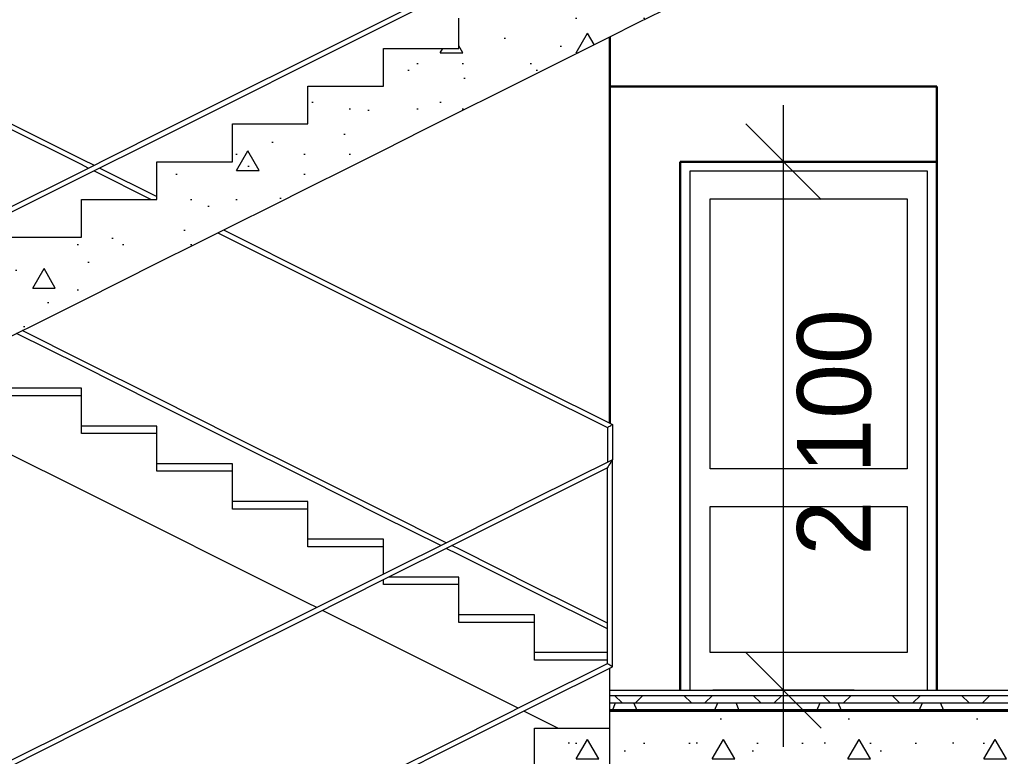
# Model space of a CAD drawing. Header units: millimetres. Extents: x -168133 to -32053, y -12928 to 37693.
# Drawn here: x -153681 to -149784, y 12638 to 15564 of the extents above; entities that cross this region are included whole.
import ezdxf

# ---------------------------------------------------------------- set-up
doc = ezdxf.new("R2010")
doc.units = ezdxf.units.MM
doc.header["$MEASUREMENT"] = 0
for name, color, linetype in [('Двери ArchiCAD', 7, 'Continuous'), ('Интерьер- Перегородка', 7, 'Continuous'), ('Кладочні розміри', 7, 'Continuous'), ('Лестницы внутренние', 7, 'Continuous'), ('Перекрытия', 7, 'Continuous')]:
    doc.layers.add(name, color=color, linetype=linetype)
for name, color, linetype, lineweight in [('Двери ArchiCAD_Ном._пера__1', 7, 'Continuous', 13), ('Двери ArchiCAD_Ном._пера__41', 7, 'Continuous', 30), ('Интерьер- Перегородка_Ном._пера__41', 7, 'Continuous', 30), ('Лестницы внутренние_Ном._пера__1', 7, 'Continuous', 13), ('Лестницы внутренние_Ном._пера__21', 7, 'Continuous', 20), ('Лестницы внутренние_Ном._пера__7', 7, 'Continuous', 5), ('Перекрытия_Ном._пера__1', 7, 'Continuous', 13), ('Перекрытия_Ном._пера__21', 7, 'Continuous', 20), ('Перекрытия_Ном._пера__61', 7, 'Continuous', 40)]:
    doc.layers.add(name, color=color, linetype=linetype, lineweight=lineweight)
doc.layers.add('Кладочні розміри_Ном._пера__98', color=7, linetype='Continuous', lineweight=13, true_color=0x001f3e)
doc.layers.add('Лестницы внутренние_Ном._пера__241', color=7, linetype='Continuous', lineweight=13, true_color=0x515151)
doc.styles.add('СГЕНЕРИР_СТИЛЬ_1', font='')
doc.styles.get('СГЕНЕРИР_СТИЛЬ_1').set_extended_font_data('Century Gothic')
doc.dimstyles.new('СГЕНЕРИР_СТИЛЬ__1', dxfattribs={"dimtxt": 292.500007, "dimasz": 285, "dimexe": 0.18, "dimexo": 444.840628, "dimgap": 0.09, "dimtad": 3, "dimdec": 0, "dimzin": 0, "dimdsep": 46, "dimtxsty": 'СГЕНЕРИР_СТИЛЬ_1', "dimblk": 'ARROWHEAD_6', "dimblk1": 'ARROWHEAD_6', "dimblk2": 'ARROWHEAD_6', "dimcen": 0.09, "dimclrd": 256, "dimclre": 256, "dimclrt": 256, "dimadec": 0, "dimazin": 0, "dimtfac": 1, "dimtdec": 4, "dimtmove": 0, "dimatfit": 3, "dimfxl": 0, "dimtolj": 1, "dimtzin": 0, "dimarcsym": 0})
pattern_1 = [(0, (0, 0), (0, 935.3074), [90, -450]), (0, (270, 467.7), (0, 935.3074), [90, -450]), (60, (0, 0), (-810, 467.654), [90, -450]), (60, (540, 0), (-810, 467.6537), [90, -450]), (120, (90, 0), (810, 467.654), [90, -450]), (120, (630, 0), (810, 467.6537), [90, -450]), (0, (0, 90), (0, 180), [0, -180, 0, -270]), (45, (90, 90), (-127.27922, 127.27922), [0, -135, 0, -225])]

# ---------------------------------------------------------------- blocks, each defined once
blk = doc.blocks.new('Элемент разреза_164')
at = {"layer": 'Лестницы внутренние_Ном._пера__241', "linetype": 'Continuous'}
h = blk.add_hatch(dxfattribs=at)
h.set_pattern_fill('Бетон', color=256, style=0, pattern_type=2)
h.set_pattern_definition(pattern_1)
h.paths.add_polyline_path([(-151335.6, 12720), (-151335.6, 12750), (-151635.6, 12750), (-151635.6, 12720)])
h = blk.add_hatch(dxfattribs=at)
h.set_pattern_fill('Бетон', color=256, style=0, pattern_type=2)
h.set_pattern_definition(pattern_1)
h.paths.add_polyline_path([(-154085.6, 11220), (-154085.6, 11170), (-154062.3, 11170), (-154040.2, 11170), (-154013.6, 11170), (-153988.4, 11170), (-153853.7, 11237.4), (-153735.6, 11296.4), (-153575.7, 11376.3), (-153435.6, 11446.4), (-153275.7, 11526.3), (-153135.6, 11596.4), (-152975.7, 11676.3), (-152835.6, 11746.4), (-152675.7, 11826.3), (-152535.6, 11896.4), (-152375.7, 11976.3), (-152235.6, 12046.4), (-152075.7, 12126.3), (-151935.6, 12196.4), (-151775.7, 12276.3), (-151635.6, 12346.4), (-151475.7, 12426.3), (-151335.6, 12496.4), (-151225.2, 12551.6), (-151128.4, 12600), (-151335.6, 12600), (-151335.6, 12720), (-151635.6, 12720), (-151635.6, 12570), (-151935.6, 12570), (-151935.6, 12420), (-152235.6, 12420), (-152235.6, 12270), (-152535.6, 12270), (-152535.6, 12120), (-152835.6, 12120), (-152835.6, 11970), (-153135.6, 11970), (-153135.6, 11820), (-153435.6, 11820), (-153435.6, 11670), (-153735.6, 11670), (-153735.6, 11520), (-154035.6, 11520), (-154035.6, 11370), (-154085.6, 11370)])
at = {"layer": 'Лестницы внутренние_Ном._пера__21', "linetype": 'Continuous'}
for p, q in [((-151635.6, 12750), (-151335.6, 12750)), ((-151635.6, 12720), (-151635.6, 12750)), ((-151335.6, 12720), (-151335.6, 12750)), ((-151635.6, 12600), (-151635.6, 12720)), ((-151335.6, 12600), (-151335.6, 12720))]:
    blk.add_line(p, q, dxfattribs=at)
at = {"layer": 'Лестницы внутренние_Ном._пера__241', "linetype": 'Continuous'}
for p, q in [((-151325.6, 13816.2), (-151640.1, 13658.9)), ((-151335.6, 13800), (-151339.5, 13793.8)), ((-151331.8, 13806.2), (-151335.6, 13800)), ((-151328.6, 13811.4), (-151331.8, 13806.2)), ((-151326.4, 13814.9), (-151328.6, 13811.4)), ((-151325.6, 13816.2), (-151326.4, 13814.9)), ((-151325.6, 12993.8), (-151325.6, 13816.2)), ((-151345.6, 13783.8), (-151631.2, 13641.1)), ((-151344.9, 13785.1), (-151345.6, 13783.8)), ((-151345.6, 13006.2), (-151345.6, 13783.8)), ((-151342.7, 13788.6), (-151344.9, 13785.1)), ((-151339.5, 13793.8), (-151342.7, 13788.6)), ((-151640.1, 13658.9), (-151940.1, 13508.9)), ((-151631.2, 13641.1), (-151931.2, 13491.1)), ((-151940.1, 13508.9), (-152240.1, 13358.9)), ((-151931.2, 13491.1), (-152231.2, 13341.1)), ((-152240.1, 13358.9), (-152540.1, 13208.9)), ((-152231.2, 13341.1), (-152531.2, 13191.1)), ((-152540.1, 13208.9), (-152840.1, 13058.9)), ((-152531.2, 13191.1), (-152831.2, 13041.1)), ((-152840.1, 13058.9), (-153140.1, 12908.9)), ((-152831.2, 13041.1), (-153131.2, 12891.1)), ((-151640.1, 12858.9), (-151345.6, 13006.2)), ((-151631.2, 12841.1), (-151325.6, 12993.8)), ((-151344.9, 13005.7), (-151345.6, 13006.2)), ((-151342.7, 13004.4), (-151344.9, 13005.7)), ((-151339.5, 13002.4), (-151342.7, 13004.4)), ((-151335.6, 13000), (-151339.5, 13002.4)), ((-151331.8, 12997.6), (-151335.6, 13000)), ((-151328.6, 12995.6), (-151331.8, 12997.6)), ((-151326.4, 12994.3), (-151328.6, 12995.6)), ((-151325.6, 12993.8), (-151326.4, 12994.3)), ((-153140.1, 12908.9), (-153440.1, 12758.9)), ((-153131.2, 12891.1), (-153431.2, 12741.1)), ((-151940.1, 12708.9), (-151640.1, 12858.9)), ((-151931.2, 12691.1), (-151631.2, 12841.1)), ((-153440.1, 12758.9), (-153740.1, 12608.9)), ((-153431.2, 12741.1), (-153731.2, 12591.1)), ((-152240.1, 12558.9), (-151940.1, 12708.9)), ((-152231.2, 12541.1), (-151931.2, 12691.1))]:
    blk.add_line(p, q, dxfattribs=at)
blk = doc.blocks.new('Элемент разреза_169')
at = {"layer": 'Лестницы внутренние_Ном._пера__241', "linetype": 'Continuous'}
h = blk.add_hatch(dxfattribs=at)
h.set_pattern_fill('Бетон', color=256, style=0, pattern_type=2)
h.set_pattern_definition(pattern_1)
h.paths.add_polyline_path([(-154085.6, 14220), (-154085.6, 14170), (-154062.3, 14170), (-154040.2, 14170), (-154013.6, 14170), (-153988.4, 14170), (-153853.7, 14237.4), (-153735.6, 14296.4), (-153575.7, 14376.3), (-153435.6, 14446.4), (-153275.7, 14526.3), (-153135.6, 14596.4), (-152975.7, 14676.3), (-152835.6, 14746.4), (-152675.7, 14826.3), (-152535.6, 14896.4), (-152375.7, 14976.3), (-152235.6, 15046.4), (-152075.7, 15126.3), (-151935.6, 15196.4), (-151775.7, 15276.3), (-151635.6, 15346.4), (-151475.7, 15426.3), (-151335.6, 15496.4), (-151225.2, 15551.6), (-151128.4, 15600), (-151335.6, 15600), (-151335.6, 15720), (-151635.6, 15720), (-151635.6, 15570), (-151935.6, 15570), (-151935.6, 15420), (-152235.6, 15420), (-152235.6, 15270), (-152535.6, 15270), (-152535.6, 15120), (-152835.6, 15120), (-152835.6, 14970), (-153135.6, 14970), (-153135.6, 14820), (-153435.6, 14820), (-153435.6, 14670), (-153735.6, 14670), (-153735.6, 14520), (-154035.6, 14520), (-154035.6, 14370), (-154085.6, 14370)])
h = blk.add_hatch(dxfattribs=at)
h.set_pattern_fill('Бетон', color=256, style=0, pattern_type=2)
h.set_pattern_definition(pattern_1)
h.paths.add_polyline_path([(-151935.6, 15420), (-151935.6, 15450), (-152235.6, 15450), (-152235.6, 15420)])
h = blk.add_hatch(dxfattribs=at)
h.set_pattern_fill('Бетон', color=256, style=0, pattern_type=2)
h.set_pattern_definition(pattern_1)
h.paths.add_polyline_path([(-152235.6, 15270), (-152235.6, 15300), (-152535.6, 15300), (-152535.6, 15270)])
h = blk.add_hatch(dxfattribs=at)
h.set_pattern_fill('Бетон', color=256, style=0, pattern_type=2)
h.set_pattern_definition(pattern_1)
h.paths.add_polyline_path([(-152535.6, 15120), (-152535.6, 15150), (-152835.6, 15150), (-152835.6, 15120)])
h = blk.add_hatch(dxfattribs=at)
h.set_pattern_fill('Бетон', color=256, style=0, pattern_type=2)
h.set_pattern_definition(pattern_1)
h.paths.add_polyline_path([(-152835.6, 14970), (-152835.6, 15000), (-153135.6, 15000), (-153135.6, 14970)])
h = blk.add_hatch(dxfattribs=at)
h.set_pattern_fill('Бетон', color=256, style=0, pattern_type=2)
h.set_pattern_definition(pattern_1)
h.paths.add_polyline_path([(-153135.6, 14820), (-153135.6, 14850), (-153435.6, 14850), (-153435.6, 14820)])
h = blk.add_hatch(dxfattribs=at)
h.set_pattern_fill('Бетон', color=256, style=0, pattern_type=2)
h.set_pattern_definition(pattern_1)
h.paths.add_polyline_path([(-153435.6, 14670), (-153435.6, 14700), (-153735.6, 14700), (-153735.6, 14670)])
at = {"layer": 'Лестницы внутренние_Ном._пера__1', "linetype": 'Continuous'}
for p, q in [((-153435.6, 14070), (-153735.6, 14070)), ((-153435.6, 13920), (-153435.6, 14070)), ((-153135.6, 13920), (-153435.6, 13920)), ((-153135.6, 13770), (-153135.6, 13920)), ((-153435.6, 13696.4), (-153735.6, 13846.4)), ((-152835.6, 13770), (-153135.6, 13770)), ((-152835.6, 13620), (-152835.6, 13770)), ((-153135.6, 13546.4), (-153435.6, 13696.4)), ((-152535.6, 13620), (-152835.6, 13620)), ((-152535.6, 13470), (-152535.6, 13620)), ((-152835.6, 13396.4), (-153135.6, 13546.4)), ((-152235.6, 13470), (-152535.6, 13470)), ((-152235.6, 13361.2), (-152235.6, 13470)), ((-152535.6, 13246.4), (-152835.6, 13396.4)), ((-152235.6, 13320), (-152235.6, 13338.8)), ((-151935.6, 13320), (-152235.6, 13320)), ((-151935.6, 13170), (-151935.6, 13320)), ((-152500.4, 13228.8), (-152535.6, 13246.4)), ((-152235.6, 13096.4), (-152478.1, 13217.6)), ((-151635.6, 13170), (-151935.6, 13170)), ((-151635.6, 13050), (-151635.6, 13170)), ((-151935.6, 12946.4), (-152235.6, 13096.4)), ((-151335.6, 12900), (-151335.6, 12988.8)), ((-151700.4, 12828.8), (-151935.6, 12946.4)), ((-151635.6, 12796.4), (-151678.1, 12817.6)), ((-151542.9, 12750), (-151635.6, 12796.4))]:
    blk.add_line(p, q, dxfattribs=at)
at = {"layer": 'Лестницы внутренние_Ном._пера__21', "linetype": 'Continuous'}
for p, q in [((-151225.2, 15551.6), (-151128.4, 15600)), ((-151935.6, 15450), (-151935.6, 15570)), ((-151335.6, 15496.4), (-151225.2, 15551.6)), ((-151475.7, 15426.3), (-151335.6, 15496.4)), ((-152235.6, 15450), (-151935.6, 15450)), ((-152235.6, 15420), (-152235.6, 15450)), ((-152235.6, 15300), (-152235.6, 15420)), ((-151635.6, 15346.4), (-151475.7, 15426.3)), ((-151775.7, 15276.3), (-151635.6, 15346.4)), ((-152535.6, 15300), (-152235.6, 15300)), ((-152535.6, 15270), (-152535.6, 15300)), ((-152535.6, 15150), (-152535.6, 15270)), ((-151935.6, 15196.4), (-151775.7, 15276.3)), ((-152075.7, 15126.3), (-151935.6, 15196.4)), ((-152835.6, 15150), (-152535.6, 15150)), ((-152835.6, 15120), (-152835.6, 15150)), ((-152235.6, 15046.4), (-152075.7, 15126.3)), ((-152835.6, 15000), (-152835.6, 15120)), ((-152375.7, 14976.3), (-152235.6, 15046.4)), ((-153135.6, 15000), (-152835.6, 15000)), ((-153135.6, 14970), (-153135.6, 15000)), ((-153135.6, 14850), (-153135.6, 14970)), ((-152535.6, 14896.4), (-152375.7, 14976.3)), ((-152675.7, 14826.3), (-152535.6, 14896.4)), ((-153435.6, 14850), (-153135.6, 14850)), ((-153435.6, 14820), (-153435.6, 14850)), ((-153435.6, 14700), (-153435.6, 14820)), ((-152835.6, 14746.4), (-152675.7, 14826.3)), ((-152975.7, 14676.3), (-152835.6, 14746.4)), ((-153735.6, 14700), (-153435.6, 14700)), ((-153135.6, 14596.4), (-152975.7, 14676.3)), ((-153275.7, 14526.3), (-153135.6, 14596.4)), ((-153435.6, 14446.4), (-153275.7, 14526.3)), ((-153575.7, 14376.3), (-153435.6, 14446.4)), ((-153735.6, 14296.4), (-153575.7, 14376.3))]:
    blk.add_line(p, q, dxfattribs=at)
at = {"layer": 'Лестницы внутренние_Ном._пера__241', "linetype": 'Continuous'}
for p, q in [((-152240.1, 15558.9), (-151940.1, 15708.9)), ((-152231.2, 15541.1), (-151931.2, 15691.1)), ((-152540.1, 15408.9), (-152240.1, 15558.9)), ((-152531.2, 15391.1), (-152231.2, 15541.1)), ((-152840.1, 15258.9), (-152540.1, 15408.9)), ((-152831.2, 15241.1), (-152531.2, 15391.1)), ((-153140.1, 15108.9), (-152840.1, 15258.9)), ((-153131.2, 15091.1), (-152831.2, 15241.1)), ((-153740.1, 15141.1), (-153440.1, 14991.1)), ((-153731.2, 15158.9), (-153431.2, 15008.9)), ((-153440.1, 14958.9), (-153140.1, 15108.9)), ((-153431.2, 14941.1), (-153131.2, 15091.1)), ((-153431.2, 15008.9), (-153385.6, 14986.2)), ((-153440.1, 14991.1), (-153408, 14975)), ((-153363.3, 14975), (-153135.6, 14861.2)), ((-153740.1, 14808.9), (-153440.1, 14958.9)), ((-153731.2, 14791.1), (-153431.2, 14941.1)), ((-153385.6, 14963.8), (-153158, 14850)), ((-152893.2, 14717.6), (-152840.1, 14691.1)), ((-152870.8, 14728.8), (-152831.2, 14708.9)), ((-152831.2, 14708.9), (-152531.2, 14558.9)), ((-152840.1, 14691.1), (-152540.1, 14541.1)), ((-152540.1, 14541.1), (-152240.1, 14391.1)), ((-152531.2, 14558.9), (-152231.2, 14408.9)), ((-152240.1, 14391.1), (-151940.1, 14241.1)), ((-152231.2, 14408.9), (-151931.2, 14258.9)), ((-153440.1, 14191.1), (-153693.2, 14317.6)), ((-153431.2, 14208.9), (-153670.8, 14328.8)), ((-151940.1, 14241.1), (-151640.1, 14091.1)), ((-151931.2, 14258.9), (-151631.2, 14108.9)), ((-153140.1, 14041.1), (-153440.1, 14191.1)), ((-153131.2, 14058.9), (-153431.2, 14208.9)), ((-151640.1, 14091.1), (-151345.6, 13943.8)), ((-151631.2, 14108.9), (-151325.6, 13956.2)), ((-152840.1, 13891.1), (-153140.1, 14041.1)), ((-152831.2, 13908.9), (-153131.2, 14058.9)), ((-151328.6, 13954.4), (-151326.4, 13955.7)), ((-151326.4, 13955.7), (-151325.6, 13956.2)), ((-151325.6, 13956.2), (-151325.6, 13816.2)), ((-151345.6, 13943.8), (-151344.9, 13944.3)), ((-151345.6, 13943.8), (-151345.6, 13806.2)), ((-151344.9, 13944.3), (-151342.7, 13945.6)), ((-151342.7, 13945.6), (-151339.5, 13947.6)), ((-151339.5, 13947.6), (-151335.6, 13950)), ((-151335.6, 13950), (-151331.8, 13952.4)), ((-151331.8, 13952.4), (-151328.6, 13954.4)), ((-152540.1, 13741.1), (-152840.1, 13891.1)), ((-152531.2, 13758.9), (-152831.2, 13908.9)), ((-152240.1, 13591.1), (-152540.1, 13741.1)), ((-152231.2, 13608.9), (-152531.2, 13758.9)), ((-151985.6, 13486.2), (-152231.2, 13608.9)), ((-152008, 13475), (-152240.1, 13591.1)), ((-151940.1, 13441.1), (-151985.6, 13463.8)), ((-151931.2, 13458.9), (-151963.3, 13475)), ((-151631.2, 13308.9), (-151931.2, 13458.9)), ((-151640.1, 13291.1), (-151940.1, 13441.1)), ((-151345.6, 13166.2), (-151631.2, 13308.9)), ((-151345.6, 13143.8), (-151640.1, 13291.1))]:
    blk.add_line(p, q, dxfattribs=at)
at = {"layer": 'Лестницы внутренние_Ном._пера__7', "linetype": 'Continuous'}
for p, q in [((-153435.6, 14100), (-153735.6, 14100)), ((-153435.6, 14070), (-153435.6, 14100)), ((-153135.6, 13950), (-153435.6, 13950)), ((-153135.6, 13920), (-153135.6, 13950)), ((-152835.6, 13800), (-153135.6, 13800)), ((-152835.6, 13770), (-152835.6, 13800)), ((-152535.6, 13650), (-152835.6, 13650)), ((-152535.6, 13620), (-152535.6, 13650)), ((-152235.6, 13500), (-152535.6, 13500)), ((-152235.6, 13470), (-152235.6, 13500)), ((-151935.6, 13350), (-152213.3, 13350)), ((-151935.6, 13320), (-151935.6, 13350)), ((-151635.6, 13200), (-151935.6, 13200)), ((-151635.6, 13170), (-151635.6, 13200)), ((-151345.6, 13050), (-151635.6, 13050)), ((-151635.6, 13020), (-151635.6, 13050)), ((-151345.6, 13020), (-151635.6, 13020))]:
    blk.add_line(p, q, dxfattribs=at)
blk = doc.blocks.new('Элемент разреза_180')
at = {"layer": 'Интерьер- Перегородка_Ном._пера__41', "linetype": 'Continuous'}
blk.add_line((-151335.6, 15496.4), (-151335.6, 13961.2), dxfattribs=at)
blk = doc.blocks.new('Элемент разреза_183')
at = {"layer": 'Двери ArchiCAD_Ном._пера__1', "linetype": 'Continuous'}
for p, q in [((-151017.6, 14962), (-151017.6, 14852)), ((-150073.6, 14962), (-151017.6, 14962)), ((-150073.6, 14852), (-150073.6, 14962)), ((-151017.6, 14852), (-151017.6, 13050)), ((-150937.6, 13780), (-150937.6, 14852)), ((-150937.6, 14852), (-150153.6, 14852)), ((-150153.6, 14852), (-150153.6, 13780)), ((-150073.6, 13050), (-150073.6, 14852)), ((-150153.6, 13780), (-150937.6, 13780)), ((-150937.6, 13050), (-150937.6, 13630)), ((-150937.6, 13630), (-150153.6, 13630)), ((-150153.6, 13630), (-150153.6, 13050)), ((-151017.6, 13050), (-151017.6, 12900)), ((-150153.6, 13050), (-150937.6, 13050)), ((-150073.6, 12900), (-150073.6, 13050))]:
    blk.add_line(p, q, dxfattribs=at)
at = {"layer": 'Двери ArchiCAD_Ном._пера__41', "linetype": 'Continuous'}
for p, q in [((-151055.6, 15000), (-150035.6, 15000)), ((-151055.6, 12900), (-151055.6, 15000))]:
    blk.add_line(p, q, dxfattribs=at)
blk = doc.blocks.new('Элемент разреза_191')
at = {"layer": 'Двери ArchiCAD_Ном._пера__41', "linetype": 'Continuous'}
for p, q in [((-151335.6, 15299), (-150035.6, 15299)), ((-150035.6, 15299), (-150035.6, 12900))]:
    blk.add_line(p, q, dxfattribs=at)
blk = doc.blocks.new('Элемент разреза_201')
at = {"layer": 'Перекрытия', "linetype": 'Continuous', "lineweight": 0, "true_color": 0x000000}
h = blk.add_hatch(dxfattribs=at)
h.set_pattern_fill('Фанера__2_', color=18, style=0, pattern_type=2)
h.set_pattern_definition([(0, (0, 0), (0, 90.000004), [])])
h.paths.add_polyline_path([(-149645.6, 12880), (-149645.6, 12900), (-151335.6, 12900), (-151335.6, 12880)])
h = blk.add_hatch(dxfattribs=at)
h.set_pattern_fill('Блоки', color=18, style=0, pattern_type=2)
h.set_pattern_definition([(45, (0, 0), (-137.88582, 137.88582), []), (135, (0, 0), (137.88582, 137.88582), [])])
h.paths.add_polyline_path([(-149645.6, 12850), (-149645.6, 12880), (-151335.6, 12880), (-151335.6, 12850)])
h = blk.add_hatch(dxfattribs=at)
h.set_pattern_fill('Стенка_каркасн__2х4_16_м_FB', color=18, style=0, pattern_type=2)
h.set_pattern_definition([(0, (0, 0), (0, 406400), []), (0, (0, 90), (0, 406400), []), (90, (0, 0), (-406.4, 0), [88.9, -406400]), (90, (38.1, 0), (-406.4, 0), [88.9, -406400]), (66.8014, (0, 0), (-343.3379, 147.1448), []), (293.1986, (38.1, 0), (343.3379, 147.1448), [])])
h.paths.add_polyline_path([(-149645.6, 12820), (-149645.6, 12850), (-151335.6, 12850), (-151335.6, 12820)])
h = blk.add_hatch(dxfattribs=at)
h.set_pattern_fill('structural_concrete', color=18, style=0, pattern_type=2)
h.set_pattern_definition([(0, (0, 0), (0, 935.3075), [90, -450]), (0, (270, 467.7), (0, 935.3075), [90, -450]), (60, (0, 0), (-810, 467.654), [90, -450]), (60, (540, 0), (-810, 467.654), [90, -450]), (120, (90, 0), (810, 467.654), [90, -450]), (120, (630, 0), (810, 467.654), [90, -450]), (0, (0, 90), (0, 180), [0, -180, 0, -270]), (45, (90, 90), (-127.27923, 127.27923), [0, -135, 0, -225])])
h.paths.add_polyline_path([(-149645.6, 12600), (-149645.6, 12820), (-151335.6, 12820), (-151335.6, 12600)])
at = {"layer": 'Перекрытия_Ном._пера__1', "linetype": 'Continuous'}
for p, q in [((-151335.6, 12900), (-149645.6, 12900)), ((-151335.6, 12880), (-151335.6, 12900)), ((-151335.6, 12880), (-149645.6, 12880)), ((-151335.6, 12850), (-151335.6, 12880)), ((-151335.6, 12880), (-149645.6, 12880)), ((-149645.6, 12880), (-149645.6, 12900)), ((-149645.6, 12850), (-149645.6, 12880)), ((-151335.6, 12850), (-149645.6, 12850)), ((-151335.6, 12850), (-149645.6, 12850)), ((-151335.6, 12820), (-151335.6, 12850)), ((-149645.6, 12820), (-149645.6, 12850))]:
    blk.add_line(p, q, dxfattribs=at)
at = {"layer": 'Перекрытия_Ном._пера__21', "linetype": 'Continuous'}
for p, q in [((-151335.6, 12600), (-151335.6, 12820)), ((-149645.6, 12600), (-149645.6, 12820))]:
    blk.add_line(p, q, dxfattribs=at)
at = {"layer": 'Перекрытия_Ном._пера__61', "linetype": 'Continuous'}
for p, q in [((-151335.6, 12820), (-149645.6, 12820)), ((-151335.6, 12820), (-149645.6, 12820)), ((-151335.6, 12600), (-149645.6, 12600))]:
    blk.add_line(p, q, dxfattribs=at)
blk = doc.blocks.new('*D460')
at = {"layer": 'Кладочні розміри_Ном._пера__98', "linetype": 'Continuous'}
for p, q in [((-150645.7, 15000), (-150645.7, 15225)), ((-150495.7, 14850), (-150795.7, 15150)), ((-150364.4, 15000), (-150926.9, 15000)), ((-150645.7, 12900), (-150645.7, 15000)), ((-150795.7, 13050), (-150495.7, 12750)), ((-150364.4, 12900), (-150926.9, 12900)), ((-150645.7, 12675), (-150645.7, 12900))]:
    blk.add_line(p, q, dxfattribs=at)
at = {"layer": 'Кладочні розміри_Ном._пера__98', "insert": (-150294.7, 13435.2), "char_height": 292.5, "attachment_point": 7, "rotation": 90, "style": 'СГЕНЕРИР_СТИЛЬ_1'}
blk.add_mtext('{2\xa0100}', dxfattribs=at)
blk = doc.blocks.new('ARROWHEAD_6')
at = {"color": 0, "linetype": 'Continuous', "lineweight": 0}
for p, q in [((-0.5, -0.5), (0.5, 0.5)), ((0, 0), (-1, 0))]:
    blk.add_line(p, q, dxfattribs=at)

msp = doc.modelspace()

# ---------------------------------------------------------------- block references
at = {"layer": 'Двери ArchiCAD'}
for name in ['Элемент разреза_191', 'Элемент разреза_183']:
    msp.add_blockref(name, (0, 0), dxfattribs=at)
at = {"layer": 'Интерьер- Перегородка'}
msp.add_blockref('Элемент разреза_180', (0, 0), dxfattribs=at)
at = {"layer": 'Лестницы внутренние'}
for name in ['Элемент разреза_169', 'Элемент разреза_164']:
    msp.add_blockref(name, (0, 0), dxfattribs=at)
at = {"layer": 'Перекрытия'}
msp.add_blockref('Элемент разреза_201', (0, 0), dxfattribs=at)

# ---------------------------------------------------------------- dimensions: what is measured, and where the dimension line sits
at = {"layer": 'Кладочні розміри', "color": 158, "linetype": 'Continuous', "lineweight": 13, "true_color": 0x001f3e}
dim = msp.add_linear_dim(base=(-150645.7, 12900), p1=(-151055.6, 12900), p2=(-151055.6, 15000), angle=90, dimstyle='СГЕНЕРИР_СТИЛЬ__1', dxfattribs=at)
dim.commit()
dim.dimension.update_dxf_attribs({"geometry": '*D460', "text_midpoint": (-150440.9, 13936.6)})

doc.saveas('drawing.dxf')
